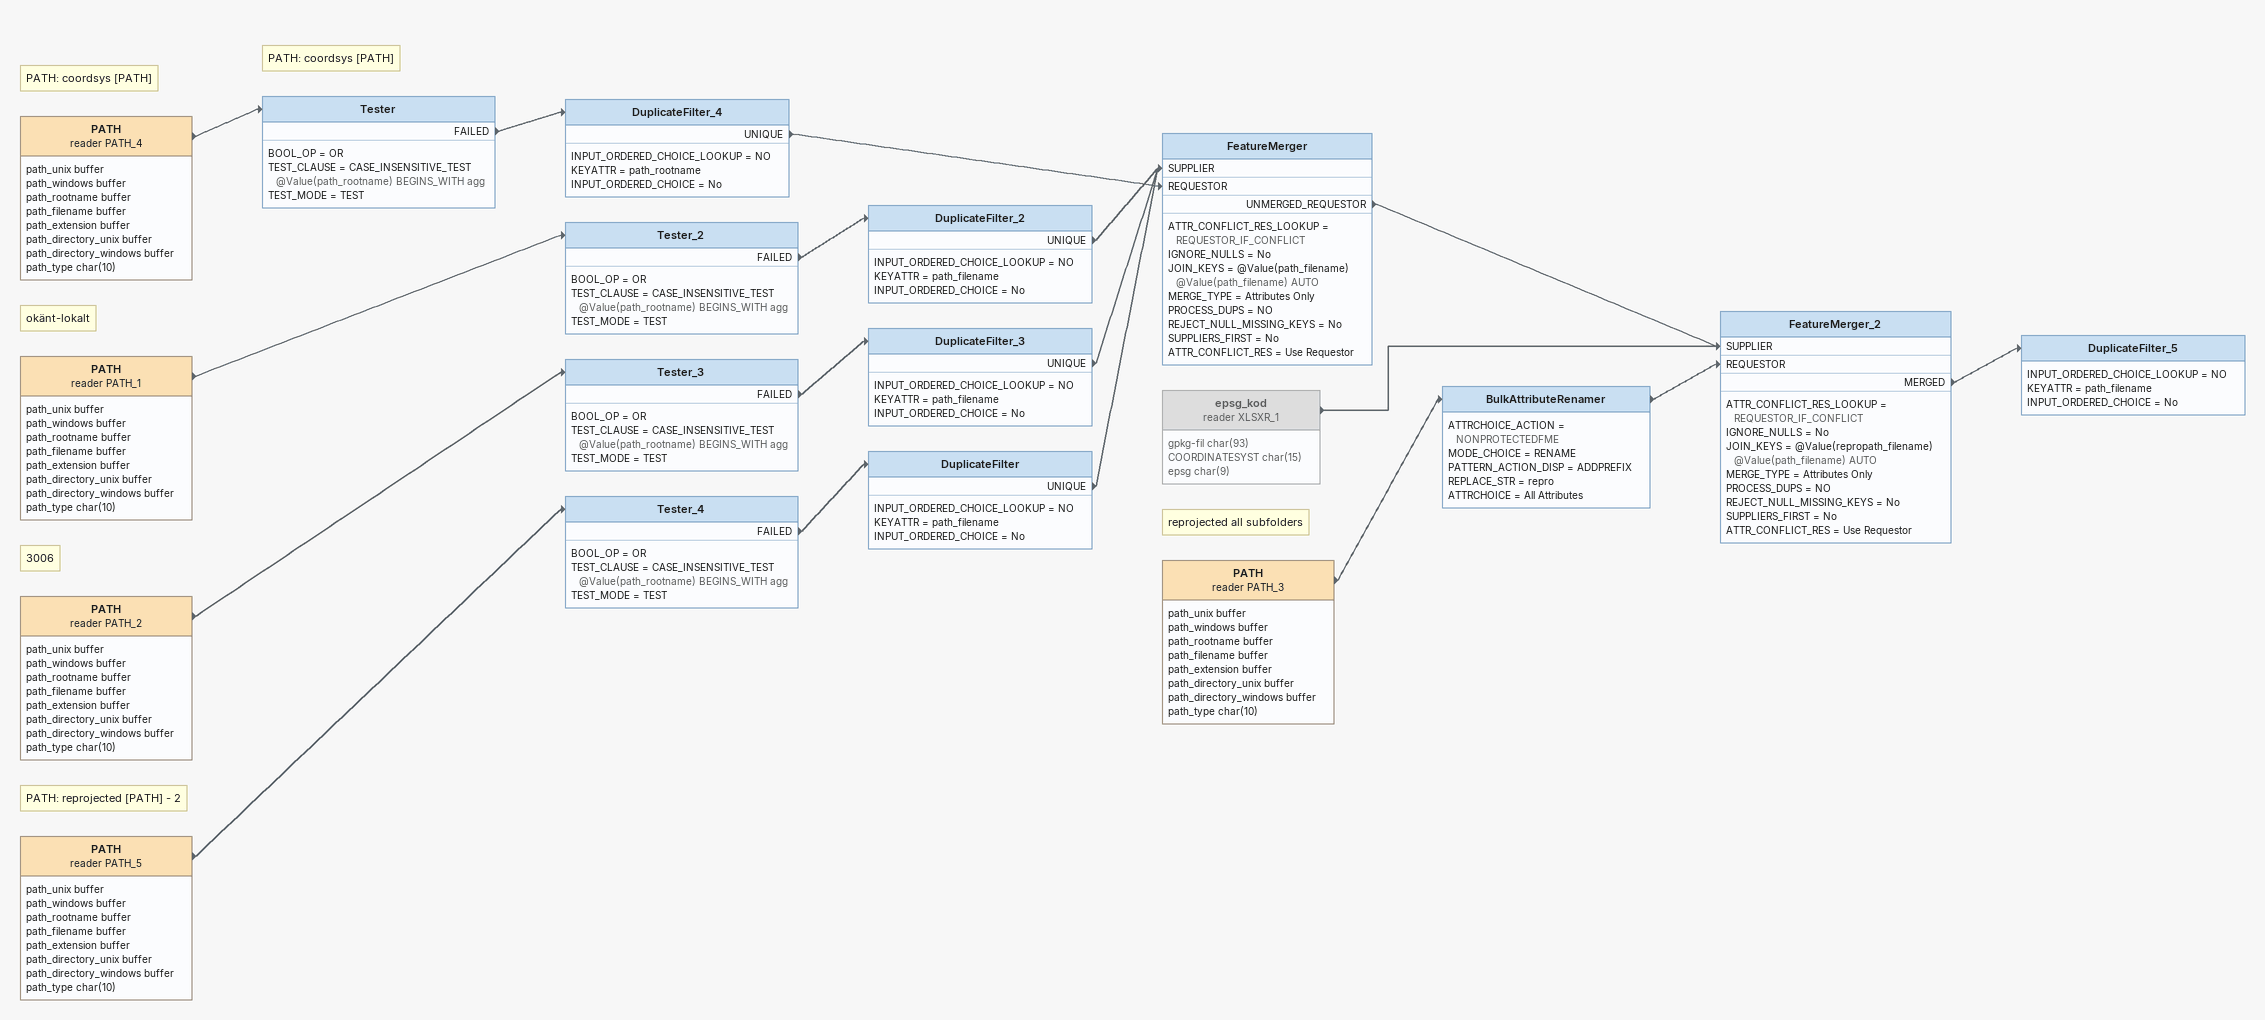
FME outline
Note: PATH: coordsys [PATH]
PATH (reader PATH_4)
    attributes: path_unix buffer, path_windows buffer, path_rootname buffer, path_filename buffer, path_extension buffer, path_directory_unix buffer, path_directory_windows buffer, path_type char(10)
    -> Tester
Note: PATH: coordsys [PATH]
Tester
    BOOL_OP = OR
    TEST_CLAUSE = CASE_INSENSITIVE_TEST @Value(path_rootname) BEGINS_WITH agg
    TEST_MODE = TEST
    FAILED -> DuplicateFilter_4
DuplicateFilter_4
    INPUT_ORDERED_CHOICE_LOOKUP = NO
    KEYATTR = path_rootname
    INPUT_ORDERED_CHOICE = No
    UNIQUE -> FeatureMerger [REQUESTOR]
Note: okänt-lokalt
PATH (reader PATH_1)
    attributes: path_unix buffer, path_windows buffer, path_rootname buffer, path_filename buffer, path_extension buffer, path_directory_unix buffer, path_directory_windows buffer, path_type char(10)
    -> Tester_2
Tester_2
    BOOL_OP = OR
    TEST_CLAUSE = CASE_INSENSITIVE_TEST @Value(path_rootname) BEGINS_WITH agg
    TEST_MODE = TEST
    FAILED -> DuplicateFilter_2
DuplicateFilter_2
    INPUT_ORDERED_CHOICE_LOOKUP = NO
    KEYATTR = path_filename
    INPUT_ORDERED_CHOICE = No
    UNIQUE -> FeatureMerger [SUPPLIER]
Note: 3006
PATH (reader PATH_2)
    attributes: path_unix buffer, path_windows buffer, path_rootname buffer, path_filename buffer, path_extension buffer, path_directory_unix buffer, path_directory_windows buffer, path_type char(10)
    -> Tester_3
Tester_3
    BOOL_OP = OR
    TEST_CLAUSE = CASE_INSENSITIVE_TEST @Value(path_rootname) BEGINS_WITH agg
    TEST_MODE = TEST
    FAILED -> DuplicateFilter_3
DuplicateFilter_3
    INPUT_ORDERED_CHOICE_LOOKUP = NO
    KEYATTR = path_filename
    INPUT_ORDERED_CHOICE = No
    UNIQUE -> FeatureMerger [SUPPLIER]
Note: PATH: reprojected [PATH] - 2
PATH (reader PATH_5)
    attributes: path_unix buffer, path_windows buffer, path_rootname buffer, path_filename buffer, path_extension buffer, path_directory_unix buffer, path_directory_windows buffer, path_type char(10)
    -> Tester_4
Tester_4
    BOOL_OP = OR
    TEST_CLAUSE = CASE_INSENSITIVE_TEST @Value(path_rootname) BEGINS_WITH agg
    TEST_MODE = TEST
    FAILED -> DuplicateFilter
DuplicateFilter
    INPUT_ORDERED_CHOICE_LOOKUP = NO
    KEYATTR = path_filename
    INPUT_ORDERED_CHOICE = No
    UNIQUE -> FeatureMerger [SUPPLIER]
FeatureMerger
    ATTR_CONFLICT_RES_LOOKUP = REQUESTOR_IF_CONFLICT
    IGNORE_NULLS = No
    JOIN_KEYS = @Value(path_filename) @Value(path_filename) AUTO
    MERGE_TYPE = Attributes Only
    PROCESS_DUPS = NO
    REJECT_NULL_MISSING_KEYS = No
    SUPPLIERS_FIRST = No
    ATTR_CONFLICT_RES = Use Requestor
    UNMERGED_REQUESTOR -> FeatureMerger_2 [SUPPLIER]
epsg_kod (reader XLSXR_1) [off]
    attributes: gpkg-fil char(93), COORDINATESYST char(15), epsg char(9)
    -> FeatureMerger_2 [SUPPLIER]
Note: reprojected all subfolders
PATH (reader PATH_3)
    attributes: path_unix buffer, path_windows buffer, path_rootname buffer, path_filename buffer, path_extension buffer, path_directory_unix buffer, path_directory_windows buffer, path_type char(10)
    -> BulkAttributeRenamer
BulkAttributeRenamer
    ATTRCHOICE_ACTION = NONPROTECTEDFME
    MODE_CHOICE = RENAME
    PATTERN_ACTION_DISP = ADDPREFIX
    REPLACE_STR = repro
    ATTRCHOICE = All Attributes
    -> FeatureMerger_2 [REQUESTOR]
FeatureMerger_2
    ATTR_CONFLICT_RES_LOOKUP = REQUESTOR_IF_CONFLICT
    IGNORE_NULLS = No
    JOIN_KEYS = @Value(repropath_filename) @Value(path_filename) AUTO
    MERGE_TYPE = Attributes Only
    PROCESS_DUPS = NO
    REJECT_NULL_MISSING_KEYS = No
    SUPPLIERS_FIRST = No
    ATTR_CONFLICT_RES = Use Requestor
    MERGED -> DuplicateFilter_5
DuplicateFilter_5
    INPUT_ORDERED_CHOICE_LOOKUP = NO
    KEYATTR = path_filename
    INPUT_ORDERED_CHOICE = No
